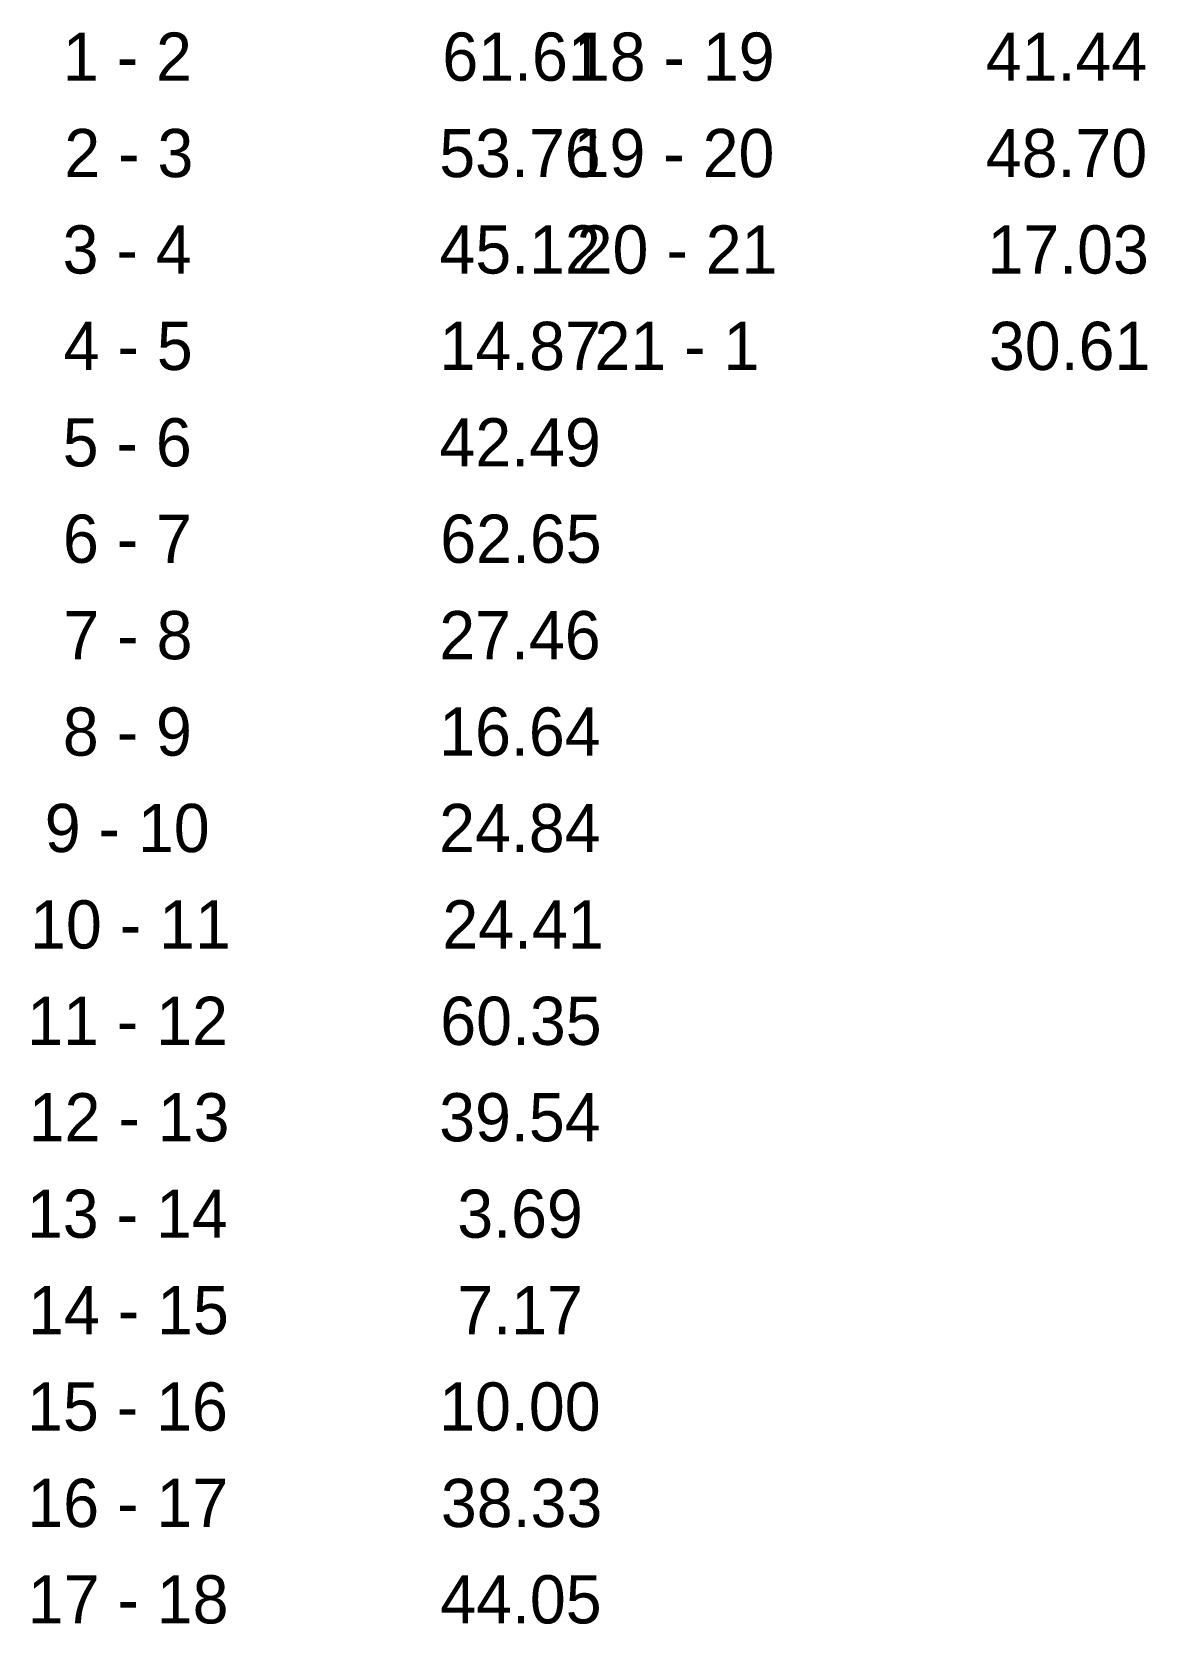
# Model space of a CAD drawing. Extents: x 533285 to 536796, y 1846314 to 1846985.
# Drawn here: x 533285.1 to 533423.9, y 1846313.6 to 1846511.8 of the extents above.
import ezdxf

# ---------------------------------------------------------------- set-up
doc = ezdxf.new("R2010")
doc.units = 0
doc.layers.add('Level 52', color=7, linetype='Continuous')

msp = doc.modelspace()

# ---------------------------------------------------------------- texts
at = {"layer": 'Level 52'}
for s, p in [('1 - 2', (533288.97, 1846505.71)), ('61.61', (533336.18, 1846505.71)), ('18 - 19', (533352.54, 1846505.71)), ('41.44', (533403.79, 1846505.71)), ('2 - 3', (533289.15, 1846493.71)), ('53.76', (533335.8, 1846493.71)), ('19 - 20', (533352.51, 1846493.71)), ('48.70', (533403.79, 1846493.71)), ('3 - 4', (533288.94, 1846481.71)), ('45.12', (533335.82, 1846481.71)), ('20 - 21', (533352.89, 1846481.71)), ('17.03', (533404, 1846481.71)), ('4 - 5', (533289.07, 1846469.71)), ('14.87', (533335.83, 1846469.71)), ('21 - 1', (533355.11, 1846469.71)), ('30.61', (533404.18, 1846469.71)), ('5 - 6', (533288.95, 1846457.71)), ('42.49', (533335.82, 1846457.71)), ('6 - 7', (533288.98, 1846445.71)), ('62.65', (533335.92, 1846445.71)), ('7 - 8', (533289.04, 1846433.71)), ('27.46', (533335.8, 1846433.71)), ('8 - 9', (533288.97, 1846421.71)), ('16.64', (533335.79, 1846421.71)), ('9 - 10', (533286.72, 1846409.71)), ('24.84', (533335.79, 1846409.71)), ('10 - 11', (533284.89, 1846397.71)), ('24.41', (533336.18, 1846397.71)), ('11 - 12', (533284.53, 1846385.71)), ('60.35', (533335.92, 1846385.71)), ('12 - 13', (533284.72, 1846373.71)), ('39.54', (533335.79, 1846373.71)), ('13 - 14', (533284.5, 1846361.71)), ('3.69', (533338.04, 1846361.71)), ('14 - 15', (533284.64, 1846349.71)), ('7.17', (533338.05, 1846349.71)), ('15 - 16', (533284.52, 1846337.71)), ('10.00', (533335.79, 1846337.71)), ('16 - 17', (533284.55, 1846325.71)), ('38.33', (533336, 1846325.71)), ('17 - 18', (533284.6, 1846313.71)), ('44.05', (533335.92, 1846313.71))]:
    msp.add_text(s, height=6, dxfattribs=at).set_placement(p)

doc.saveas('drawing.dxf')
